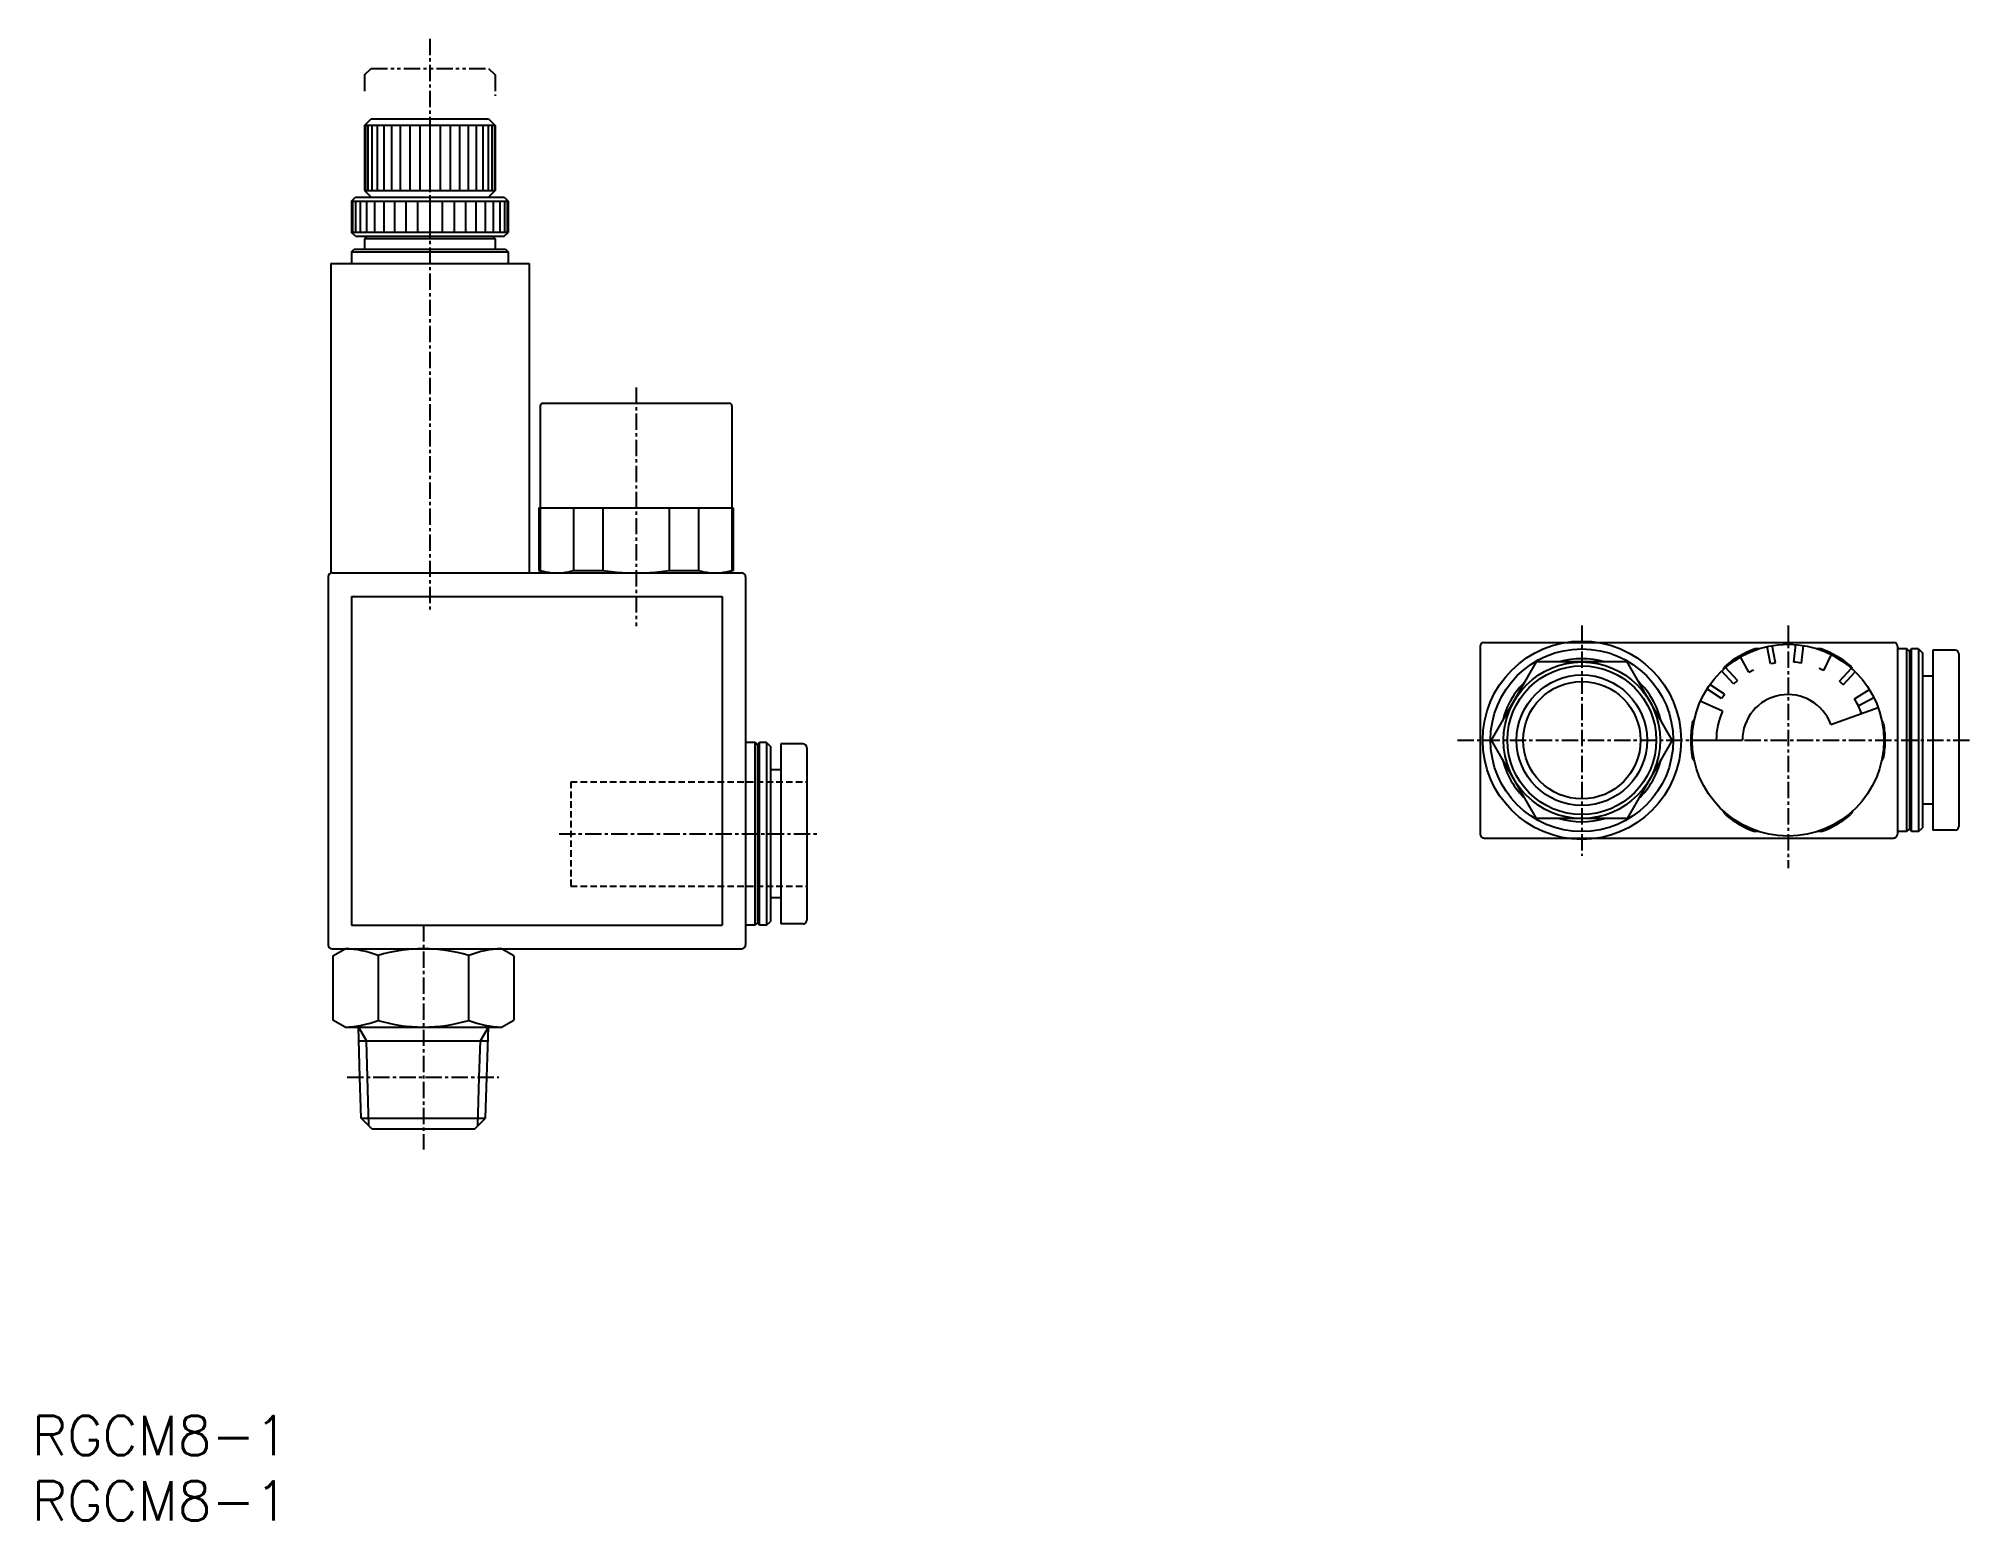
# Model space of a CAD drawing. Extents: x 1 to 149, y 0 to 114.
import ezdxf

# ---------------------------------------------------------------- set-up
doc = ezdxf.new("R2010")
doc.units = 0
for name, pattern in [('CENTER', [2, 1.25, -0.25, 0.25, -0.25]), ('DASHED', [0.75, 0.5, -0.25]), ('PHANTOM', [2.5, 1.25, -0.25, 0.25, -0.25, 0.25, -0.25])]:
    doc.linetypes.add(name, pattern=pattern)
doc.layers.get('0').update_dxf_attribs({"linetype": 'CONTINUOUS'})
doc.layers.add('CENTER', color=1, linetype='CENTER')
doc.styles.get("Standard").update_dxf_attribs({"font": 'txt.shx'})

# ---------------------------------------------------------------- blocks, each defined once
blk = doc.blocks.new('*U17')
at = {"color": 7, "linetype": 'CONTINUOUS'}
blk.add_text('RGCM8-1', height=3, dxfattribs=at).set_placement((0, 0))
blk = doc.blocks.new('*U18')
at = {"color": 7, "linetype": 'CONTINUOUS'}
blk.add_text('RGCM8-1', height=3, dxfattribs=at).set_placement((0, 5))

msp = doc.modelspace()

# ---------------------------------------------------------------- linework, layer by layer
at = {"color": 3, "linetype": 'PHANTOM'}
for p, q in [((25.5, 110.76), (26, 111.26)), ((26, 111.26), (35, 111.26)), ((35, 111.26), (35.5, 110.76)), ((25.5, 110.76), (25.5, 109.27)), ((35.5, 110.76), (35.5, 109.17))]:
    msp.add_line(p, q, dxfattribs=at)
at = {"color": 7, "linetype": 'CONTINUOUS'}
for p, q in [((25.5, 106.9), (26, 107.4)), ((35.5, 106.9), (25.5, 106.9)), ((25.5, 106.9), (25.5, 101.9)), ((25.56, 106.9), (25.56, 101.9)), ((25.74, 106.9), (25.74, 101.9)), ((26, 107.4), (35, 107.4)), ((26.04, 106.9), (26.04, 101.9)), ((26.45, 106.9), (26.45, 101.9)), ((26.96, 106.9), (26.96, 101.9)), ((27.56, 106.9), (27.56, 101.9)), ((28.23, 106.9), (28.23, 101.9)), ((28.95, 106.9), (28.95, 101.9)), ((29.72, 106.9), (29.72, 101.9)), ((30.5, 106.9), (30.5, 101.9)), ((31.28, 106.9), (31.28, 101.9)), ((32.05, 106.9), (32.05, 101.9)), ((32.77, 106.9), (32.77, 101.9)), ((33.44, 106.9), (33.44, 101.9)), ((34.04, 106.9), (34.04, 101.9)), ((34.55, 106.9), (34.55, 101.9)), ((34.96, 106.9), (34.96, 101.9)), ((35, 107.4), (35.5, 106.9)), ((35.26, 106.9), (35.26, 101.9)), ((35.44, 106.9), (35.44, 101.9)), ((35.5, 106.9), (35.5, 101.9)), ((24.5, 101.1), (24.8, 101.4)), ((24.5, 101.1), (24.5, 98.7)), ((24.5, 101.1), (36.5, 101.1)), ((24.57, 101.1), (24.57, 98.7)), ((24.79, 101.1), (24.79, 98.7)), ((24.8, 101.4), (36.2, 101.4)), ((25.15, 101.1), (25.15, 98.7)), ((25.5, 101.9), (26, 101.4)), ((25.5, 101.9), (35.5, 101.9)), ((25.65, 101.1), (25.65, 98.7)), ((26.26, 101.1), (26.26, 98.7)), ((26.97, 101.1), (26.97, 98.7)), ((27.78, 101.1), (27.78, 98.7)), ((28.65, 101.1), (28.65, 98.7)), ((29.56, 101.1), (29.56, 98.7)), ((30.5, 101.1), (30.5, 98.7)), ((31.44, 101.1), (31.44, 98.7)), ((32.35, 101.1), (32.35, 98.7)), ((33.22, 101.1), (33.22, 98.7)), ((34.03, 101.1), (34.03, 98.7)), ((34.74, 101.1), (34.74, 98.7)), ((35.5, 101.9), (35, 101.4)), ((35.35, 101.1), (35.35, 98.7)), ((35.85, 101.1), (35.85, 98.7)), ((36.2, 101.4), (36.5, 101.1)), ((36.21, 101.1), (36.21, 98.7)), ((36.43, 101.1), (36.43, 98.7)), ((36.5, 101.1), (36.5, 98.7)), ((36.5, 98.7), (24.5, 98.7)), ((24.8, 98.4), (24.5, 98.7)), ((24.8, 98.4), (36.2, 98.4)), ((25.7, 98.4), (25.5, 98.2)), ((25.5, 98.2), (25.5, 97.4)), ((35.5, 98.2), (25.5, 98.2)), ((35.3, 98.4), (35.5, 98.2)), ((35.5, 98.2), (35.5, 97.4)), ((36.2, 98.4), (36.5, 98.7)), ((22.9, 96.3), (38.1, 96.3)), ((22.9, 96.3), (22.9, 72.58)), ((24.5, 97.2), (24.7, 97.4)), ((24.5, 97.2), (24.5, 96.3)), ((24.5, 97.2), (36.5, 97.2)), ((24.7, 97.4), (36.3, 97.4)), ((36.3, 97.4), (36.5, 97.2)), ((36.5, 97.2), (36.5, 96.3)), ((38.1, 96.3), (38.1, 72.6)), ((38.95, 85.4), (38.95, 77.6)), ((39.15, 85.6), (53.45, 85.6)), ((53.65, 85.4), (53.65, 77.6)), ((38.85, 77.6), (38.85, 72.79)), ((38.85, 77.6), (53.75, 77.6)), ((38.96, 77.6), (38.96, 72.79)), ((41.51, 77.6), (41.51, 72.79)), ((43.75, 77.6), (43.75, 72.79)), ((48.85, 77.6), (48.85, 72.79)), ((51.09, 77.6), (51.09, 72.79)), ((53.64, 77.6), (53.64, 72.79)), ((53.75, 77.6), (53.75, 72.79)), ((23, 72.6), (54.4, 72.6)), ((38.85, 72.79), (39.3, 72.6)), ((38.85, 72.79), (38.96, 72.79)), ((38.96, 72.79), (39.3, 72.6)), ((41.51, 72.79), (43.75, 72.79)), ((48.85, 72.79), (51.09, 72.79)), ((53.75, 72.79), (53.3, 72.6)), ((53.3, 72.6), (53.64, 72.79)), ((53.64, 72.79), (53.75, 72.79)), ((22.7, 72.3), (22.7, 44.1)), ((54.7, 72.3), (54.7, 44.1)), ((24.5, 70.8), (24.5, 45.6)), ((24.5, 70.8), (52.9, 70.8)), ((52.9, 70.8), (52.9, 45.6)), ((110.99, 66.98), (110.99, 52.59)), ((111.29, 67.28), (142.69, 67.28)), ((132.35, 66.78), (132.04, 66.78)), ((133.25, 65.63), (132.99, 66.96)), ((133.64, 65.71), (133.38, 67.04)), ((135.03, 65.77), (135.2, 67.11)), ((135.62, 65.69), (135.79, 67.04)), ((137.14, 66.78), (136.83, 66.78)), ((142.99, 66.98), (142.99, 52.59)), ((143.71, 66.78), (142.99, 66.78)), ((143.89, 66.58), (143.71, 66.78)), ((143.71, 52.78), (143.71, 66.78)), ((144.06, 66.78), (143.89, 66.58)), ((144.06, 52.78), (144.06, 66.78)), ((144.59, 66.78), (144.06, 66.78)), ((144.59, 66.78), (144.89, 66.48)), ((144.59, 66.78), (144.59, 52.78)), ((147.39, 66.69), (145.69, 66.69)), ((145.69, 66.69), (145.69, 52.88)), ((111.86, 59.78), (115.32, 65.78)), ((122.25, 65.78), (115.32, 65.78)), ((125.71, 59.78), (122.25, 65.78)), ((129.64, 65.23), (129.8, 65.49)), ((130.71, 64.36), (129.8, 65.36)), ((131.59, 64.99), (130.96, 66.18)), ((137.34, 65.12), (137.92, 66.34)), ((138.54, 64.3), (139.46, 65.29)), ((139.53, 65.23), (139.37, 65.49)), ((143.89, 66.58), (143.89, 52.98)), ((144.89, 66.48), (144.89, 53.08)), ((147.69, 66.39), (147.69, 53.19)), ((129.5, 62.97), (128.38, 63.73)), ((129.73, 63.3), (128.61, 64.06)), ((130.41, 64.09), (129.5, 65.09)), ((138.83, 64.03), (139.75, 65.01)), ((145.69, 64.69), (144.89, 64.69)), ((129.56, 62.02), (127.87, 62.77)), ((137.88, 60.98), (141.49, 62.3)), ((139.68, 62.96), (140.83, 63.67)), ((139.97, 62.42), (141.17, 63.06)), ((127.25, 61.08), (127.4, 61.34)), ((141.92, 61.08), (141.77, 61.34)), ((55.42, 59.6), (54.7, 59.6)), ((55.6, 59.4), (55.42, 59.6)), ((55.42, 45.6), (55.42, 59.6)), ((55.77, 59.6), (55.6, 59.4)), ((55.6, 59.4), (55.6, 45.8)), ((56.3, 59.6), (55.77, 59.6)), ((55.77, 45.6), (55.77, 59.6)), ((56.3, 59.6), (56.6, 59.3)), ((56.3, 59.6), (56.3, 45.6)), ((56.6, 59.3), (56.6, 45.9)), ((57.4, 59.5), (57.4, 45.7)), ((59.1, 59.5), (57.4, 59.5)), ((115.32, 53.78), (111.86, 59.78)), ((125.71, 59.78), (122.25, 53.78)), ((127.09, 59.78), (131.09, 59.78)), ((59.4, 59.2), (59.4, 46)), ((127.4, 58.23), (127.25, 58.49)), ((141.92, 58.49), (141.77, 58.23)), ((57.4, 57.5), (56.6, 57.5)), ((145.69, 54.88), (144.89, 54.88)), ((122.25, 53.78), (115.32, 53.78)), ((129.8, 54.08), (129.64, 54.34)), ((139.53, 54.34), (139.37, 54.08)), ((111.29, 52.28), (142.69, 52.28)), ((132.35, 52.78), (132.04, 52.78)), ((137.14, 52.78), (136.83, 52.78)), ((143.71, 52.78), (142.99, 52.78)), ((143.89, 52.98), (143.71, 52.78)), ((144.06, 52.78), (143.89, 52.98)), ((144.59, 52.78), (144.06, 52.78)), ((144.59, 52.78), (144.89, 53.08)), ((147.39, 52.88), (145.69, 52.88)), ((57.4, 47.7), (56.6, 47.7)), ((24.5, 45.6), (52.9, 45.6)), ((55.42, 45.6), (54.7, 45.6)), ((55.6, 45.8), (55.42, 45.6)), ((55.77, 45.6), (55.6, 45.8)), ((56.3, 45.6), (55.77, 45.6)), ((56.3, 45.6), (56.6, 45.9)), ((59.1, 45.7), (57.4, 45.7)), ((23, 43.8), (54.4, 43.8)), ((23.06, 43.26), (24, 43.8)), ((23.06, 43.26), (23.06, 38.34)), ((26.53, 43.29), (26.53, 38.31)), ((33.47, 43.29), (33.47, 38.31)), ((36.94, 43.26), (36, 43.8)), ((36.94, 43.26), (36.94, 38.34)), ((24, 37.8), (23.06, 38.34)), ((24, 37.8), (36, 37.8)), ((25.02, 37.8), (25.63, 36.74)), ((25.14, 33.97), (25.02, 37.8)), ((34.37, 36.74), (34.98, 37.8)), ((34.86, 33.97), (34.98, 37.8)), ((36, 37.8), (36.94, 38.34)), ((25.05, 36.74), (34.95, 36.74)), ((25.72, 33.97), (25.63, 36.74)), ((34.28, 33.97), (34.37, 36.74)), ((25.23, 30.82), (25.14, 33.97)), ((25.83, 30.22), (25.72, 33.97)), ((34.17, 30.22), (34.28, 33.97)), ((34.77, 30.82), (34.86, 33.97)), ((26.05, 30), (25.23, 30.82)), ((25.23, 30.82), (34.77, 30.82)), ((26.05, 30), (33.95, 30)), ((33.95, 30), (34.77, 30.82))]:
    msp.add_line(p, q, dxfattribs=at)
at = {"color": 3, "linetype": 'DASHED'}
for p, q in [((41.3, 56.6), (41.3, 48.6)), ((41.3, 56.6), (59.4, 56.6)), ((41.3, 48.6), (59.4, 48.6))]:
    msp.add_line(p, q, dxfattribs=at)
at = {"color": 7, "linetype": 'CONTINUOUS'}
for points in [[(38.96, 72.79, 0.048135), (39.81, 72.62, 0.052364), (40.67, 72.62, 0.048155), (41.51, 72.79)], [(43.75, 72.79, 0.025087), (45.45, 72.62, 0.025643), (47.15, 72.62, 0.02509), (48.85, 72.79)], [(51.09, 72.79, 0.048135), (51.93, 72.62, 0.052364), (52.79, 72.62, 0.048155), (53.64, 72.79)]]:
    msp.add_lwpolyline(points, format="xyb", dxfattribs=at)
for centre, radius in [((118.79, 59.78), 7.6), ((118.79, 59.78), 7), ((134.59, 59.78), 7.35), ((118.79, 59.78), 6), ((118.79, 59.78), 5.7), ((118.79, 59.78), 5), ((118.79, 59.78), 4.5)]:
    msp.add_circle(centre, radius, dxfattribs=at)
for centre, radius, start, end in [((39.15, 85.4), 0.2, 90, 180), ((53.45, 85.4), 0.2, 0, 90), ((23, 72.3), 0.3, 90, 180), ((54.4, 72.3), 0.3, 0, 90), ((111.29, 66.98), 0.3, 90, 180), ((134.59, 59.78), 7.45, 110.016, 129.984), ((134.59, 59.78), 7.45, 50.016, 69.984), ((142.69, 66.98), 0.3, 0, 90), ((147.39, 66.39), 0.3, 0, 90), ((118.79, 59.78), 6.25, 73.7398, 106.2602), ((134.59, 59.78), 6, 99.0898, 102.9102), ((134.59, 59.78), 6, 80.034, 85.766), ((134.59, 59.78), 6, 62.6898, 66.5102), ((118.79, 59.78), 6.25, 133.7398, 166.2602), ((118.79, 59.78), 6.25, 13.7398, 46.2602), ((134.59, 59.78), 6, 130.2898, 134.1102), ((134.59, 59.78), 6, 116.0898, 119.9102), ((134.59, 59.78), 6, 44.9898, 48.8102), ((134.59, 59.78), 6, 144.0898, 147.9102), ((134.59, 59.78), 3.5, 20, 180), ((134.59, 59.78), 6, 20, 31.9), ((134.59, 59.78), 7.45, 170.016, 189.984), ((134.59, 59.78), 5.5, 156, 180), ((134.59, 59.78), 7.45, 0, 9.984), ((59.1, 59.2), 0.3, 0, 90), ((134.59, 59.78), 7.45, 350.016, 0), ((118.79, 59.78), 6.25, 193.7398, 226.2602), ((118.79, 59.78), 6.25, 313.7398, 346.2602), ((118.79, 59.78), 6.25, 253.7398, 286.2602), ((134.59, 59.78), 7.45, 230.0159, 249.984), ((134.59, 59.78), 7.45, 290.016, 309.984), ((111.29, 52.59), 0.3, 180, 270), ((142.69, 52.59), 0.3, 270, 0), ((147.39, 53.19), 0.3, 270, 0), ((59.1, 46), 0.3, 270, 0), ((23, 44.1), 0.3, 180, 270), ((23.69, 35.81), 8, 69.2313, 87.775), ((30, 31.8), 12, 73.1728, 106.8272), ((36.31, 35.81), 8, 92.225, 110.7687), ((54.4, 44.1), 0.3, 270, 0), ((23.69, 45.79), 8, 272.225, 290.7687), ((30, 49.8), 12, 253.1728, 286.8272), ((36.31, 45.79), 8, 249.2313, 267.775)]:
    msp.add_arc(centre, radius, start, end, dxfattribs=at)
at = {"layer": 'CENTER', "color": 1, "linetype": 'CENTER'}
for p, q in [((30.5, 113.54), (30.5, 69.69)), ((46.3, 86.81), (46.3, 68.51)), ((118.79, 68.58), (118.79, 50.93)), ((134.59, 68.58), (134.59, 49.97)), ((109.26, 59.78), (148.64, 59.78)), ((40.4, 52.6), (60.18, 52.6)), ((30, 45.6), (30, 28.42)), ((24.16, 33.97), (35.78, 33.97))]:
    msp.add_line(p, q, dxfattribs=at)

# ---------------------------------------------------------------- block references
at = {"color": 7, "linetype": 'CONTINUOUS'}
for name in ['*U18', '*U17']:
    msp.add_blockref(name, (0, 0), dxfattribs=at)

doc.saveas('drawing.dxf')
